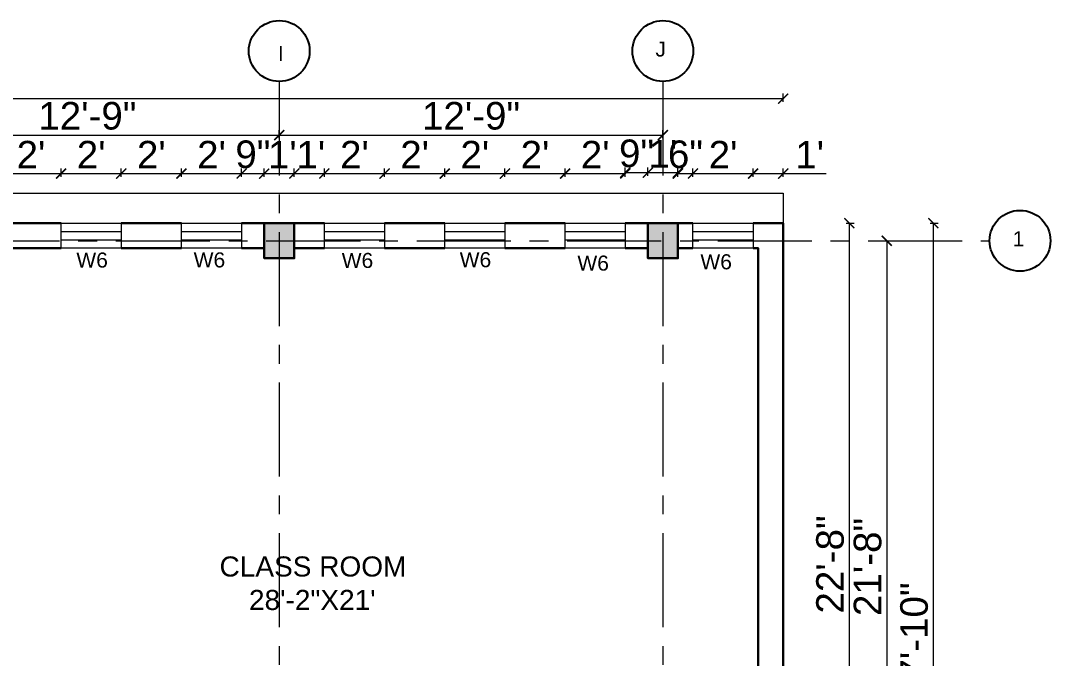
# Model space of a CAD drawing. Header units: inches. Extents: x -6800 to 96653, y -25814 to 17379.
# Drawn here: x 87527.3 to 87938, y -13593 to -13338.9 of the extents above; entities that cross this region are included whole.
import ezdxf

# ---------------------------------------------------------------- set-up
doc = ezdxf.new("R2010")
doc.units = ezdxf.units.IN
doc.header["$MEASUREMENT"] = 0
doc.header["$PDMODE"] = 34
doc.linetypes.add('CENTER', pattern=[2, 1.25, -0.25, 0.25, -0.25])
doc.layers.add('A-Windows', color=7, linetype='Continuous')
for name, color, linetype, lineweight in [('Cent line', 54, 'CENTER', 9), ('Column', 101, 'Continuous', 30), ('dimension', 50, 'Continuous', 20), ('dimension @ 1', 50, 'Continuous', 20), ('Wall', 90, 'Continuous', 30), ('Window', 140, 'Continuous', 13)]:
    doc.layers.add(name, color=color, linetype=linetype, lineweight=lineweight)
doc.styles.get("Standard").update_dxf_attribs({"font": 'arial.ttf'})
doc.dimstyles.get("Standard").update_dxf_attribs({"dimtxt": 7, "dimasz": 4, "dimexe": 2, "dimexo": 2, "dimgap": 2, "dimtad": 1, "dimdec": 0, "dimzin": 0, "dimdsep": 46, "dimlunit": 4, "dimtxsty": 'Standard', "dimblk": 'ARCHTICK', "dimcen": 0.25, "dimclrd": 256, "dimclre": 256, "dimclrt": 256, "dimadec": 0, "dimazin": 0, "dimtfac": 1, "dimtdec": 0, "dimtofl": 0, "dimtmove": 0, "dimatfit": 3, "dimfxl": 1, "dimfxlon": 1, "dimtolj": 1, "dimtzin": 0, "dimlwd": -1, "dimlwe": -1, "dimarcsym": 1})

# ---------------------------------------------------------------- blocks, each defined once
blk = doc.blocks.new('colarch')
at = {"layer": 'Column'}
h = blk.add_hatch(color=256, dxfattribs=at)
h.dxf.hatch_style = 1
h.paths.add_polyline_path([(-6740.22, 498.65), (-6728.22, 498.65), (-6728.22, 512.65), (-6740.22, 512.65)])
blk.add_lwpolyline([(-6740.22, 512.65), (-6728.22, 512.65), (-6728.22, 498.65), (-6740.22, 498.65)], close=True, dxfattribs=at)
blk = doc.blocks.new('_ArchTick')
at = {"color": 0, "linetype": 'ByBlock', "const_width": 0.15}
blk.add_lwpolyline([(-0.5, -0.5), (0.5, 0.5)], dxfattribs=at)
blk = doc.blocks.new('*D2010')
at = {"layer": 'Defpoints', "color": 0, "transparency": 16777216}
for p in [(87543.47, -13399.81), (87519.47, -13419.59), (87543.47, -13419.59)]:
    blk.add_point(p, dxfattribs=at)
at = {"layer": 'dimension', "transparency": 16777216}
for p, q in [((87519.47, -13401.06), (87519.47, -13397.81)), ((87519.47, -13399.81), (87543.47, -13399.81)), ((87543.47, -13401.06), (87543.47, -13397.81))]:
    blk.add_line(p, q, dxfattribs=at)
at = {"layer": 'dimension', "transparency": 16777216, "xscale": 4, "yscale": 4, "zscale": 4, "rotation": 180}
blk.add_blockref('_ArchTick', (87519.47, -13399.81), dxfattribs=at)
at = {"layer": 'dimension', "transparency": 16777216, "xscale": 4, "yscale": 4, "zscale": 4}
blk.add_blockref('_ArchTick', (87543.47, -13399.81), dxfattribs=at)
at = {"layer": 'dimension', "transparency": 16777216, "insert": (87531.47, -13392.29), "char_height": 11, "attachment_point": 5}
blk.add_mtext("\\A1;2'", dxfattribs=at)
blk = doc.blocks.new('*D2011')
at = {"layer": 'Defpoints', "color": 0, "transparency": 16777216}
for p in [(87567.47, -13399.81), (87543.47, -13419.59), (87567.47, -13419.59)]:
    blk.add_point(p, dxfattribs=at)
at = {"layer": 'dimension', "transparency": 16777216}
for p, q in [((87543.47, -13401.06), (87543.47, -13397.81)), ((87543.47, -13399.81), (87567.47, -13399.81)), ((87567.47, -13401.06), (87567.47, -13397.81))]:
    blk.add_line(p, q, dxfattribs=at)
at = {"layer": 'dimension', "transparency": 16777216, "xscale": 4, "yscale": 4, "zscale": 4, "rotation": 180}
blk.add_blockref('_ArchTick', (87543.47, -13399.81), dxfattribs=at)
at = {"layer": 'dimension', "transparency": 16777216, "xscale": 4, "yscale": 4, "zscale": 4}
blk.add_blockref('_ArchTick', (87567.47, -13399.81), dxfattribs=at)
at = {"layer": 'dimension', "transparency": 16777216, "insert": (87555.47, -13392.29), "char_height": 11, "attachment_point": 5}
blk.add_mtext("\\A1;2'", dxfattribs=at)
blk = doc.blocks.new('*D2012')
at = {"layer": 'Defpoints', "color": 0, "transparency": 16777216}
for p in [(87591.47, -13399.81), (87567.47, -13419.59), (87591.47, -13419.59)]:
    blk.add_point(p, dxfattribs=at)
at = {"layer": 'dimension', "transparency": 16777216}
for p, q in [((87567.47, -13401.06), (87567.47, -13397.81)), ((87567.47, -13399.81), (87591.47, -13399.81)), ((87591.47, -13401.06), (87591.47, -13397.81))]:
    blk.add_line(p, q, dxfattribs=at)
at = {"layer": 'dimension', "transparency": 16777216, "xscale": 4, "yscale": 4, "zscale": 4, "rotation": 180}
blk.add_blockref('_ArchTick', (87567.47, -13399.81), dxfattribs=at)
at = {"layer": 'dimension', "transparency": 16777216, "xscale": 4, "yscale": 4, "zscale": 4}
blk.add_blockref('_ArchTick', (87591.47, -13399.81), dxfattribs=at)
at = {"layer": 'dimension', "transparency": 16777216, "insert": (87579.47, -13392.29), "char_height": 11, "attachment_point": 5}
blk.add_mtext("\\A1;2'", dxfattribs=at)
blk = doc.blocks.new('*D2014')
at = {"layer": 'Defpoints', "color": 0, "transparency": 16777216}
for p in [(87615.47, -13399.81), (87591.47, -13419.59), (87615.47, -13419.59)]:
    blk.add_point(p, dxfattribs=at)
at = {"layer": 'dimension', "transparency": 16777216}
for p, q in [((87591.47, -13401.06), (87591.47, -13397.81)), ((87591.47, -13399.81), (87615.47, -13399.81)), ((87615.47, -13401.06), (87615.47, -13397.81))]:
    blk.add_line(p, q, dxfattribs=at)
at = {"layer": 'dimension', "transparency": 16777216, "xscale": 4, "yscale": 4, "zscale": 4, "rotation": 180}
blk.add_blockref('_ArchTick', (87591.47, -13399.81), dxfattribs=at)
at = {"layer": 'dimension', "transparency": 16777216, "xscale": 4, "yscale": 4, "zscale": 4}
blk.add_blockref('_ArchTick', (87615.47, -13399.81), dxfattribs=at)
at = {"layer": 'dimension', "transparency": 16777216, "insert": (87603.47, -13392.29), "char_height": 11, "attachment_point": 5}
blk.add_mtext("\\A1;2'", dxfattribs=at)
blk = doc.blocks.new('*D2022')
at = {"layer": 'Defpoints', "color": 0, "transparency": 16777216}
for p in [(87624.47, -13399.81), (87615.47, -13419.59), (87624.47, -13419.59)]:
    blk.add_point(p, dxfattribs=at)
at = {"layer": 'dimension', "transparency": 16777216}
for p, q in [((87615.47, -13401.06), (87615.47, -13397.81)), ((87615.47, -13399.81), (87624.47, -13399.81)), ((87624.47, -13401.06), (87624.47, -13397.81))]:
    blk.add_line(p, q, dxfattribs=at)
at = {"layer": 'dimension', "transparency": 16777216, "xscale": 4, "yscale": 4, "zscale": 4, "rotation": 180}
blk.add_blockref('_ArchTick', (87615.47, -13399.81), dxfattribs=at)
at = {"layer": 'dimension', "transparency": 16777216, "xscale": 4, "yscale": 4, "zscale": 4}
blk.add_blockref('_ArchTick', (87624.47, -13399.81), dxfattribs=at)
at = {"layer": 'dimension', "transparency": 16777216, "insert": (87619.97, -13392.19), "char_height": 11, "attachment_point": 5}
blk.add_mtext('\\A1;9"', dxfattribs=at)
blk = doc.blocks.new('*D2111')
at = {"layer": 'Defpoints', "color": 0, "transparency": 16777216}
for p in [(87636.47, -13399.81), (87624.47, -13419.59), (87636.47, -13419.59)]:
    blk.add_point(p, dxfattribs=at)
at = {"layer": 'dimension', "transparency": 16777216}
for p, q in [((87624.47, -13401.06), (87624.47, -13397.81)), ((87624.47, -13399.81), (87636.47, -13399.81)), ((87636.47, -13401.06), (87636.47, -13397.81))]:
    blk.add_line(p, q, dxfattribs=at)
at = {"layer": 'dimension', "transparency": 16777216, "xscale": 4, "yscale": 4, "zscale": 4, "rotation": 180}
blk.add_blockref('_ArchTick', (87624.47, -13399.81), dxfattribs=at)
at = {"layer": 'dimension', "transparency": 16777216, "xscale": 4, "yscale": 4, "zscale": 4}
blk.add_blockref('_ArchTick', (87636.47, -13399.81), dxfattribs=at)
at = {"layer": 'dimension', "transparency": 16777216, "insert": (87631.7, -13392.29), "char_height": 11, "attachment_point": 5}
blk.add_mtext("\\A1;1'", dxfattribs=at)
blk = doc.blocks.new('*D2021')
at = {"layer": 'Defpoints', "color": 0, "transparency": 16777216}
for p in [(87648.47, -13399.81), (87636.47, -13419.59), (87648.47, -13419.59)]:
    blk.add_point(p, dxfattribs=at)
at = {"layer": 'dimension', "transparency": 16777216}
for p, q in [((87636.47, -13401.06), (87636.47, -13397.81)), ((87636.47, -13399.81), (87648.47, -13399.81)), ((87648.47, -13401.06), (87648.47, -13397.81))]:
    blk.add_line(p, q, dxfattribs=at)
at = {"layer": 'dimension', "transparency": 16777216, "xscale": 4, "yscale": 4, "zscale": 4, "rotation": 180}
blk.add_blockref('_ArchTick', (87636.47, -13399.81), dxfattribs=at)
at = {"layer": 'dimension', "transparency": 16777216, "xscale": 4, "yscale": 4, "zscale": 4}
blk.add_blockref('_ArchTick', (87648.47, -13399.81), dxfattribs=at)
at = {"layer": 'dimension', "transparency": 16777216, "insert": (87643.06, -13392.29), "char_height": 11, "attachment_point": 5}
blk.add_mtext("\\A1;1'", dxfattribs=at)
blk = doc.blocks.new('*D2020')
at = {"layer": 'Defpoints', "color": 0, "transparency": 16777216}
for p in [(87672.47, -13399.81), (87648.47, -13419.59), (87672.47, -13419.59)]:
    blk.add_point(p, dxfattribs=at)
at = {"layer": 'dimension', "transparency": 16777216}
for p, q in [((87648.47, -13401.06), (87648.47, -13397.81)), ((87648.47, -13399.81), (87672.47, -13399.81)), ((87672.47, -13401.06), (87672.47, -13397.81))]:
    blk.add_line(p, q, dxfattribs=at)
at = {"layer": 'dimension', "transparency": 16777216, "xscale": 4, "yscale": 4, "zscale": 4, "rotation": 180}
blk.add_blockref('_ArchTick', (87648.47, -13399.81), dxfattribs=at)
at = {"layer": 'dimension', "transparency": 16777216, "xscale": 4, "yscale": 4, "zscale": 4}
blk.add_blockref('_ArchTick', (87672.47, -13399.81), dxfattribs=at)
at = {"layer": 'dimension', "transparency": 16777216, "insert": (87660.47, -13392.29), "char_height": 11, "attachment_point": 5}
blk.add_mtext("\\A1;2'", dxfattribs=at)
blk = doc.blocks.new('*D2019')
at = {"layer": 'Defpoints', "color": 0, "transparency": 16777216}
for p in [(87696.47, -13399.81), (87672.47, -13419.59), (87696.47, -13419.59)]:
    blk.add_point(p, dxfattribs=at)
at = {"layer": 'dimension', "transparency": 16777216}
for p, q in [((87672.47, -13401.06), (87672.47, -13397.81)), ((87672.47, -13399.81), (87696.47, -13399.81)), ((87696.47, -13401.06), (87696.47, -13397.81))]:
    blk.add_line(p, q, dxfattribs=at)
at = {"layer": 'dimension', "transparency": 16777216, "xscale": 4, "yscale": 4, "zscale": 4, "rotation": 180}
blk.add_blockref('_ArchTick', (87672.47, -13399.81), dxfattribs=at)
at = {"layer": 'dimension', "transparency": 16777216, "xscale": 4, "yscale": 4, "zscale": 4}
blk.add_blockref('_ArchTick', (87696.47, -13399.81), dxfattribs=at)
at = {"layer": 'dimension', "transparency": 16777216, "insert": (87684.47, -13392.29), "char_height": 11, "attachment_point": 5}
blk.add_mtext("\\A1;2'", dxfattribs=at)
blk = doc.blocks.new('*D2018')
at = {"layer": 'Defpoints', "color": 0, "transparency": 16777216}
for p in [(87720.47, -13399.81), (87696.47, -13419.59), (87720.47, -13419.59)]:
    blk.add_point(p, dxfattribs=at)
at = {"layer": 'dimension', "transparency": 16777216}
for p, q in [((87696.47, -13401.06), (87696.47, -13397.81)), ((87696.47, -13399.81), (87720.47, -13399.81)), ((87720.47, -13401.06), (87720.47, -13397.81))]:
    blk.add_line(p, q, dxfattribs=at)
at = {"layer": 'dimension', "transparency": 16777216, "xscale": 4, "yscale": 4, "zscale": 4, "rotation": 180}
blk.add_blockref('_ArchTick', (87696.47, -13399.81), dxfattribs=at)
at = {"layer": 'dimension', "transparency": 16777216, "xscale": 4, "yscale": 4, "zscale": 4}
blk.add_blockref('_ArchTick', (87720.47, -13399.81), dxfattribs=at)
at = {"layer": 'dimension', "transparency": 16777216, "insert": (87708.47, -13392.29), "char_height": 11, "attachment_point": 5}
blk.add_mtext("\\A1;2'", dxfattribs=at)
blk = doc.blocks.new('*D2017')
at = {"layer": 'Defpoints', "color": 0, "transparency": 16777216}
for p in [(87744.47, -13399.81), (87720.47, -13419.59), (87744.47, -13419.59)]:
    blk.add_point(p, dxfattribs=at)
at = {"layer": 'dimension', "transparency": 16777216}
for p, q in [((87720.47, -13401.06), (87720.47, -13397.81)), ((87720.47, -13399.81), (87744.47, -13399.81)), ((87744.47, -13401.06), (87744.47, -13397.81))]:
    blk.add_line(p, q, dxfattribs=at)
at = {"layer": 'dimension', "transparency": 16777216, "xscale": 4, "yscale": 4, "zscale": 4, "rotation": 180}
blk.add_blockref('_ArchTick', (87720.47, -13399.81), dxfattribs=at)
at = {"layer": 'dimension', "transparency": 16777216, "xscale": 4, "yscale": 4, "zscale": 4}
blk.add_blockref('_ArchTick', (87744.47, -13399.81), dxfattribs=at)
at = {"layer": 'dimension', "transparency": 16777216, "insert": (87732.47, -13392.29), "char_height": 11, "attachment_point": 5}
blk.add_mtext("\\A1;2'", dxfattribs=at)
blk = doc.blocks.new('*D2016')
at = {"layer": 'Defpoints', "color": 0, "transparency": 16777216}
for p in [(87768.47, -13399.81), (87744.47, -13419.59), (87768.47, -13419.59)]:
    blk.add_point(p, dxfattribs=at)
at = {"layer": 'dimension', "transparency": 16777216}
for p, q in [((87744.47, -13401.06), (87744.47, -13397.81)), ((87744.47, -13399.81), (87768.47, -13399.81)), ((87768.47, -13401.06), (87768.47, -13397.81))]:
    blk.add_line(p, q, dxfattribs=at)
at = {"layer": 'dimension', "transparency": 16777216, "xscale": 4, "yscale": 4, "zscale": 4, "rotation": 180}
blk.add_blockref('_ArchTick', (87744.47, -13399.81), dxfattribs=at)
at = {"layer": 'dimension', "transparency": 16777216, "xscale": 4, "yscale": 4, "zscale": 4}
blk.add_blockref('_ArchTick', (87768.47, -13399.81), dxfattribs=at)
at = {"layer": 'dimension', "transparency": 16777216, "insert": (87756.47, -13392.29), "char_height": 11, "attachment_point": 5}
blk.add_mtext("\\A1;2'", dxfattribs=at)
blk = doc.blocks.new('*D2023')
at = {"layer": 'Defpoints', "color": 0, "transparency": 16777216}
for p in [(87777.47, -13399.44), (87768.47, -13419.59), (87777.47, -13419.59)]:
    blk.add_point(p, dxfattribs=at)
at = {"layer": 'dimension', "transparency": 16777216}
for p, q in [((87768.47, -13400.69), (87768.47, -13397.44)), ((87768.47, -13399.44), (87777.47, -13399.44)), ((87777.47, -13400.69), (87777.47, -13397.44))]:
    blk.add_line(p, q, dxfattribs=at)
at = {"layer": 'dimension', "transparency": 16777216, "xscale": 4, "yscale": 4, "zscale": 4, "rotation": 180}
blk.add_blockref('_ArchTick', (87768.47, -13399.44), dxfattribs=at)
at = {"layer": 'dimension', "transparency": 16777216, "xscale": 4, "yscale": 4, "zscale": 4}
blk.add_blockref('_ArchTick', (87777.47, -13399.44), dxfattribs=at)
at = {"layer": 'dimension', "transparency": 16777216, "insert": (87772.97, -13391.82), "char_height": 11, "attachment_point": 5}
blk.add_mtext('\\A1;9"', dxfattribs=at)
blk = doc.blocks.new('*D2027')
at = {"layer": 'Defpoints', "color": 0, "transparency": 16777216}
for p in [(87789.47, -13399.44), (87777.47, -13419.59), (87789.47, -13419.59)]:
    blk.add_point(p, dxfattribs=at)
at = {"layer": 'dimension', "transparency": 16777216}
for p, q in [((87777.47, -13400.69), (87777.47, -13397.44)), ((87777.47, -13399.44), (87789.47, -13399.44)), ((87789.47, -13400.69), (87789.47, -13397.44))]:
    blk.add_line(p, q, dxfattribs=at)
at = {"layer": 'dimension', "transparency": 16777216, "xscale": 4, "yscale": 4, "zscale": 4, "rotation": 180}
blk.add_blockref('_ArchTick', (87777.47, -13399.44), dxfattribs=at)
at = {"layer": 'dimension', "transparency": 16777216, "xscale": 4, "yscale": 4, "zscale": 4}
blk.add_blockref('_ArchTick', (87789.47, -13399.44), dxfattribs=at)
at = {"layer": 'dimension', "transparency": 16777216, "insert": (87783.47, -13391.91), "char_height": 11, "attachment_point": 5}
blk.add_mtext("\\A1;1'", dxfattribs=at)
blk = doc.blocks.new('*D2026')
at = {"layer": 'Defpoints', "color": 0, "transparency": 16777216}
for p in [(87795.47, -13399.81), (87789.47, -13419.59), (87795.47, -13419.59)]:
    blk.add_point(p, dxfattribs=at)
at = {"layer": 'dimension', "transparency": 16777216}
for p, q in [((87789.47, -13401.06), (87789.47, -13397.81)), ((87789.47, -13399.81), (87795.47, -13399.81)), ((87795.47, -13401.06), (87795.47, -13397.81))]:
    blk.add_line(p, q, dxfattribs=at)
at = {"layer": 'dimension', "transparency": 16777216, "xscale": 4, "yscale": 4, "zscale": 4, "rotation": 180}
blk.add_blockref('_ArchTick', (87789.47, -13399.81), dxfattribs=at)
at = {"layer": 'dimension', "transparency": 16777216, "xscale": 4, "yscale": 4, "zscale": 4}
blk.add_blockref('_ArchTick', (87795.47, -13399.81), dxfattribs=at)
at = {"layer": 'dimension', "transparency": 16777216, "insert": (87792.47, -13392.19), "char_height": 11, "attachment_point": 5}
blk.add_mtext('\\A1;6"', dxfattribs=at)
blk = doc.blocks.new('*D2024')
at = {"layer": 'Defpoints', "color": 0, "transparency": 16777216}
for p in [(87819.47, -13399.81), (87795.47, -13419.59), (87819.47, -13419.59)]:
    blk.add_point(p, dxfattribs=at)
at = {"layer": 'dimension', "transparency": 16777216}
for p, q in [((87795.47, -13401.06), (87795.47, -13397.81)), ((87795.47, -13399.81), (87819.47, -13399.81)), ((87819.47, -13401.06), (87819.47, -13397.81))]:
    blk.add_line(p, q, dxfattribs=at)
at = {"layer": 'dimension', "transparency": 16777216, "xscale": 4, "yscale": 4, "zscale": 4, "rotation": 180}
blk.add_blockref('_ArchTick', (87795.47, -13399.81), dxfattribs=at)
at = {"layer": 'dimension', "transparency": 16777216, "xscale": 4, "yscale": 4, "zscale": 4}
blk.add_blockref('_ArchTick', (87819.47, -13399.81), dxfattribs=at)
at = {"layer": 'dimension', "transparency": 16777216, "insert": (87807.47, -13392.29), "char_height": 11, "attachment_point": 5}
blk.add_mtext("\\A1;2'", dxfattribs=at)
blk = doc.blocks.new('*D2025')
at = {"layer": 'Defpoints', "color": 0, "transparency": 16777216}
for p in [(87831.47, -13399.81), (87819.47, -13419.59), (87831.47, -13419.59)]:
    blk.add_point(p, dxfattribs=at)
at = {"layer": 'dimension', "transparency": 16777216}
for p, q in [((87819.47, -13401.06), (87819.47, -13397.81)), ((87819.47, -13399.81), (87831.47, -13399.81)), ((87831.47, -13401.06), (87831.47, -13397.81)), ((87831.47, -13399.81), (87848.56, -13399.81))]:
    blk.add_line(p, q, dxfattribs=at)
at = {"layer": 'dimension', "transparency": 16777216, "xscale": 4, "yscale": 4, "zscale": 4, "rotation": 180}
blk.add_blockref('_ArchTick', (87819.47, -13399.81), dxfattribs=at)
at = {"layer": 'dimension', "transparency": 16777216, "xscale": 4, "yscale": 4, "zscale": 4}
blk.add_blockref('_ArchTick', (87831.47, -13399.81), dxfattribs=at)
at = {"layer": 'dimension', "transparency": 16777216, "insert": (87842.01, -13392.29), "char_height": 11, "attachment_point": 5}
blk.add_mtext("\\A1;1'", dxfattribs=at)
blk = doc.blocks.new('*D2013')
at = {"layer": 'Defpoints', "color": 0, "transparency": 16777216}
for p in [(87630.47, -13384.47), (87477.47, -13426.59), (87630.47, -13426.59)]:
    blk.add_point(p, dxfattribs=at)
at = {"layer": 'dimension', "transparency": 16777216}
for p, q in [((87477.47, -13385.72), (87477.47, -13382.47)), ((87630.47, -13385.72), (87630.47, -13382.47)), ((87477.47, -13384.47), (87630.47, -13384.47))]:
    blk.add_line(p, q, dxfattribs=at)
at = {"layer": 'dimension', "transparency": 16777216, "xscale": 4, "yscale": 4, "zscale": 4, "rotation": 180}
blk.add_blockref('_ArchTick', (87477.47, -13384.47), dxfattribs=at)
at = {"layer": 'dimension', "transparency": 16777216, "xscale": 4, "yscale": 4, "zscale": 4}
blk.add_blockref('_ArchTick', (87630.47, -13384.47), dxfattribs=at)
at = {"layer": 'dimension', "transparency": 16777216, "insert": (87553.97, -13376.85), "char_height": 11, "attachment_point": 5}
blk.add_mtext('\\A1;12\'-9"', dxfattribs=at)
blk = doc.blocks.new('*D2015')
at = {"layer": 'Defpoints', "color": 0, "transparency": 16777216}
for p in [(87783.47, -13384.47), (87630.47, -13426.59), (87783.47, -13426.59)]:
    blk.add_point(p, dxfattribs=at)
at = {"layer": 'dimension', "transparency": 16777216}
for p, q in [((87630.47, -13385.72), (87630.47, -13382.47)), ((87783.47, -13385.72), (87783.47, -13382.47)), ((87630.47, -13384.47), (87783.47, -13384.47))]:
    blk.add_line(p, q, dxfattribs=at)
at = {"layer": 'dimension', "transparency": 16777216, "xscale": 4, "yscale": 4, "zscale": 4, "rotation": 180}
blk.add_blockref('_ArchTick', (87630.47, -13384.47), dxfattribs=at)
at = {"layer": 'dimension', "transparency": 16777216, "xscale": 4, "yscale": 4, "zscale": 4}
blk.add_blockref('_ArchTick', (87783.47, -13384.47), dxfattribs=at)
at = {"layer": 'dimension', "transparency": 16777216, "insert": (87706.97, -13376.85), "char_height": 11, "attachment_point": 5}
blk.add_mtext('\\A1;12\'-9"', dxfattribs=at)
blk = doc.blocks.new('*D1988')
at = {"layer": 'Defpoints', "color": 0, "transparency": 16777216}
for p in [(87831.47, -13369.95), (86594.47, -13407.59), (87831.47, -13419.59)]:
    blk.add_point(p, dxfattribs=at)
at = {"layer": 'dimension', "transparency": 16777216}
for p, q in [((86594.47, -13371.2), (86594.47, -13367.95)), ((86594.47, -13369.95), (87831.47, -13369.95)), ((87831.47, -13371.2), (87831.47, -13367.95))]:
    blk.add_line(p, q, dxfattribs=at)
at = {"layer": 'dimension', "transparency": 16777216, "xscale": 4, "yscale": 4, "zscale": 4, "rotation": 180}
blk.add_blockref('_ArchTick', (86594.47, -13369.95), dxfattribs=at)
at = {"layer": 'dimension', "transparency": 16777216, "xscale": 4, "yscale": 4, "zscale": 4}
blk.add_blockref('_ArchTick', (87831.47, -13369.95), dxfattribs=at)
at = {"layer": 'dimension', "transparency": 16777216, "insert": (87212.97, -13362.33), "char_height": 11, "attachment_point": 5}
blk.add_mtext('\\A1;103\'-1"', dxfattribs=at)
blk = doc.blocks.new('*D2030')
at = {"layer": 'Defpoints', "color": 0, "transparency": 16777216}
for p in [(87831.47, -13419.59), (87831.47, -13691.59), (87857.8, -13691.59)]:
    blk.add_point(p, dxfattribs=at)
at = {"layer": 'dimension', "transparency": 16777216}
for p, q in [((87856.55, -13419.59), (87859.8, -13419.59)), ((87857.8, -13419.59), (87857.8, -13691.59)), ((87856.55, -13691.59), (87859.8, -13691.59))]:
    blk.add_line(p, q, dxfattribs=at)
at = {"layer": 'dimension', "transparency": 16777216, "xscale": 4, "yscale": 4, "zscale": 4}
for p, rotation in [((87857.8, -13419.59), 90), ((87857.8, -13691.59), 270)]:
    blk.add_blockref('_ArchTick', p, dxfattribs=dict(at, rotation=rotation))
at = {"layer": 'dimension', "transparency": 16777216, "insert": (87850.18, -13555.59), "char_height": 11, "attachment_point": 5, "rotation": 90}
blk.add_mtext('\\A1;22\'-8"', dxfattribs=at)
blk = doc.blocks.new('*D2029')
at = {"layer": 'Defpoints', "color": 0, "transparency": 16777216}
for p in [(87783.47, -13426.59), (87783.47, -13686.59), (87872.75, -13686.59)]:
    blk.add_point(p, dxfattribs=at)
at = {"layer": 'dimension', "transparency": 16777216}
for p, q in [((87871.5, -13426.59), (87874.75, -13426.59)), ((87872.75, -13426.59), (87872.75, -13686.59)), ((87871.5, -13686.59), (87874.75, -13686.59))]:
    blk.add_line(p, q, dxfattribs=at)
at = {"layer": 'dimension', "transparency": 16777216, "xscale": 4, "yscale": 4, "zscale": 4}
for p, rotation in [((87872.75, -13426.59), 90), ((87872.75, -13686.59), 270)]:
    blk.add_blockref('_ArchTick', p, dxfattribs=dict(at, rotation=rotation))
at = {"layer": 'dimension', "transparency": 16777216, "insert": (87865.14, -13556.59), "char_height": 11, "attachment_point": 5, "rotation": 90}
blk.add_mtext('\\A1;21\'-8"', dxfattribs=at)
blk = doc.blocks.new('*D2028')
at = {"layer": 'Defpoints', "color": 0, "transparency": 16777216}
for p in [(87831.47, -13419.59), (87831.47, -13753.59), (87891.3, -13753.59)]:
    blk.add_point(p, dxfattribs=at)
at = {"layer": 'dimension', "transparency": 16777216}
for p, q in [((87890.05, -13419.59), (87893.3, -13419.59)), ((87891.3, -13419.59), (87891.3, -13753.59)), ((87890.05, -13753.59), (87893.3, -13753.59))]:
    blk.add_line(p, q, dxfattribs=at)
at = {"layer": 'dimension', "transparency": 16777216, "xscale": 4, "yscale": 4, "zscale": 4}
for p, rotation in [((87891.3, -13419.59), 90), ((87891.3, -13753.59), 270)]:
    blk.add_blockref('_ArchTick', p, dxfattribs=dict(at, rotation=rotation))
at = {"layer": 'dimension', "transparency": 16777216, "insert": (87883.69, -13586.59), "char_height": 11, "attachment_point": 5, "rotation": 90}
blk.add_mtext('\\A1;27\'-10"', dxfattribs=at)

msp = doc.modelspace()

# ---------------------------------------------------------------- linework, layer by layer
at = {"transparency": 33554651}
for centre in [(87630.47, -13350.98), (87783.47, -13350.98), (87925.89, -13426.59)]:
    msp.add_circle(centre, 12.12, dxfattribs=at)
at = {"layer": 'Cent line', "ltscale": 30, "transparency": 33554643}
for p, q in [((87630.47, -13363.1), (87630.47, -13847.21)), ((87783.47, -13363.1), (87783.47, -13847.21)), ((86545.32, -13426.59), (87913.76, -13426.59))]:
    msp.add_line(p, q, dxfattribs=at)
at = {"layer": 'dimension', "transparency": 33554651}
msp.add_lwpolyline([(86594.47, -13407.59), (87831.47, -13407.59), (87831.47, -13753.59), (86594.47, -13753.59)], close=True, dxfattribs=at)
at = {"layer": 'Wall', "transparency": 33554651}
for p, q in [((87519.47, -13419.59), (87543.47, -13419.59)), ((87567.47, -13419.59), (87591.47, -13419.59)), ((87615.47, -13419.59), (87624.47, -13419.59)), ((87636.47, -13419.59), (87648.47, -13419.59)), ((87672.47, -13419.59), (87696.47, -13419.59)), ((87720.47, -13419.59), (87744.47, -13419.59)), ((87768.47, -13419.59), (87777.47, -13419.59)), ((87789.47, -13419.59), (87795.47, -13419.59)), ((87519.47, -13429.59), (87543.47, -13429.59)), ((87567.47, -13429.59), (87591.47, -13429.59)), ((87615.47, -13429.59), (87624.47, -13429.59)), ((87636.47, -13429.59), (87648.47, -13429.59)), ((87672.47, -13429.59), (87696.47, -13429.59)), ((87720.47, -13429.59), (87744.47, -13429.59)), ((87768.47, -13429.59), (87777.47, -13429.59)), ((87789.47, -13429.59), (87795.47, -13429.59))]:
    msp.add_line(p, q, dxfattribs=at)
for points in [[(87819.47, -13419.59), (87831.47, -13419.59), (87831.47, -13753.59), (86594.47, -13753.59), (86594.47, -13407.59), (86612.47, -13407.59)], [(87819.47, -13429.59), (87821.47, -13429.59), (87821.47, -13681.59), (87789.47, -13681.59)]]:
    msp.add_lwpolyline(points, dxfattribs=at)
at = {"layer": 'Window', "transparency": 33554651}
for p, q in [((87543.47, -13422.92), (87567.47, -13422.92)), ((87591.47, -13422.92), (87615.47, -13422.92)), ((87648.47, -13422.92), (87672.47, -13422.92)), ((87696.47, -13422.92), (87720.47, -13422.92)), ((87744.47, -13422.92), (87768.47, -13422.92)), ((87795.47, -13422.92), (87819.47, -13422.92)), ((87543.47, -13426.26), (87567.47, -13426.26)), ((87591.47, -13426.26), (87615.47, -13426.26)), ((87648.47, -13426.26), (87672.47, -13426.26)), ((87696.47, -13426.26), (87720.47, -13426.26)), ((87744.47, -13426.26), (87768.47, -13426.26)), ((87795.47, -13426.26), (87819.47, -13426.26))]:
    msp.add_line(p, q, dxfattribs=at)
for points in [[(87543.47, -13419.59), (87567.47, -13419.59), (87567.47, -13429.59), (87543.47, -13429.59)], [(87591.47, -13419.59), (87615.47, -13419.59), (87615.47, -13429.59), (87591.47, -13429.59)], [(87648.47, -13419.59), (87672.47, -13419.59), (87672.47, -13429.59), (87648.47, -13429.59)], [(87696.47, -13419.59), (87720.47, -13419.59), (87720.47, -13429.59), (87696.47, -13429.59)], [(87744.47, -13419.59), (87768.47, -13419.59), (87768.47, -13429.59), (87744.47, -13429.59)], [(87795.47, -13419.59), (87819.47, -13419.59), (87819.47, -13429.59), (87795.47, -13429.59)]]:
    msp.add_lwpolyline(points, close=True, dxfattribs=at)

# ---------------------------------------------------------------- block references
at = {"layer": 'Wall', "transparency": 33554651}
for p in [(94364.69, -13932.24), (94517.69, -13932.24)]:
    msp.add_blockref('colarch', p, dxfattribs=at)

# ---------------------------------------------------------------- texts
at = {"transparency": 33554651, "char_height": 6, "attachment_point": 1}
for s, insert in [('J', (87780.51, -13347.18)), ('I', (87629.95, -13349.01)), ('1', (87922.93, -13422.8))]:
    msp.add_mtext_dynamic_manual_height_columns(s, width=837.6015, gutter_width=65.57, heights=[0], dxfattribs=dict(at, insert=insert))
at = {"transparency": 33554651, "char_height": 6, "width": 837.6015, "attachment_point": 1}
for insert in [(87549.56, -13431.27), (87596.34, -13431.22), (87655.39, -13431.43), (87702.44, -13431.15), (87749.38, -13432.49), (87798.43, -13431.97)]:
    msp.add_mtext('W6', dxfattribs=dict(at, insert=insert))
at = {"layer": 'A-Windows', "ltscale": 10, "transparency": 33554687, "insert": (87224.43, -13552.4), "char_height": 8, "attachment_point": 1}
msp.add_mtext_dynamic_manual_height_columns('\\pi382.2414;CLASS ROOM\\P\\pi393.98219;28\'-2"X21\'', width=837.6015, gutter_width=65.57, heights=[0], dxfattribs=at)

# ---------------------------------------------------------------- dimensions: what is measured, and where the dimension line sits
at = {"layer": 'dimension @ 1', "transparency": 33554651}
for base, p1, p2, picture, middle in [((87831.47, -13369.95), (86594.47, -13407.59), (87831.47, -13419.59), '*D1988', (87212.97, -13362.33)), ((87630.47, -13384.47), (87477.47, -13426.59), (87630.47, -13426.59), '*D2013', (87553.97, -13376.85)), ((87783.47, -13384.47), (87630.47, -13426.59), (87783.47, -13426.59), '*D2015', (87706.97, -13376.85)), ((87543.47, -13399.81), (87519.47, -13419.59), (87543.47, -13419.59), '*D2010', (87531.47, -13392.29)), ((87567.47, -13399.81), (87543.47, -13419.59), (87567.47, -13419.59), '*D2011', (87555.47, -13392.29)), ((87591.47, -13399.81), (87567.47, -13419.59), (87591.47, -13419.59), '*D2012', (87579.47, -13392.29)), ((87615.47, -13399.81), (87591.47, -13419.59), (87615.47, -13419.59), '*D2014', (87603.47, -13392.29)), ((87672.47, -13399.81), (87648.47, -13419.59), (87672.47, -13419.59), '*D2020', (87660.47, -13392.29)), ((87696.47, -13399.81), (87672.47, -13419.59), (87696.47, -13419.59), '*D2019', (87684.47, -13392.29)), ((87720.47, -13399.81), (87696.47, -13419.59), (87720.47, -13419.59), '*D2018', (87708.47, -13392.29)), ((87744.47, -13399.81), (87720.47, -13419.59), (87744.47, -13419.59), '*D2017', (87732.47, -13392.29)), ((87768.47, -13399.81), (87744.47, -13419.59), (87768.47, -13419.59), '*D2016', (87756.47, -13392.29)), ((87819.47, -13399.81), (87795.47, -13419.59), (87819.47, -13419.59), '*D2024', (87807.47, -13392.29)), ((87831.47, -13399.81), (87819.47, -13419.59), (87831.47, -13419.59), '*D2025', (87842.01, -13392.29))]:
    dim = msp.add_linear_dim(base=base, p1=p1, p2=p2, dimstyle='Standard', override={"dimscale": 1, "dimtxt": 11, "dimtix": 0, "dimtofl": 0, "dimtmove": 0, "dimatfit": 3, "dimfxl": 1.25}, dxfattribs=at)
    dim.commit()
    dim.dimension.update_dxf_attribs({"geometry": picture, "text_midpoint": middle})
for base, p1, p2, picture, middle in [((87624.47, -13399.81), (87615.47, -13419.59), (87624.47, -13419.59), '*D2022', (87619.97, -13399.81)), ((87636.47, -13399.81), (87624.47, -13419.59), (87636.47, -13419.59), '*D2111', (87631.7, -13399.81)), ((87648.47, -13399.81), (87636.47, -13419.59), (87648.47, -13419.59), '*D2021', (87643.06, -13399.81)), ((87777.47, -13399.44), (87768.47, -13419.59), (87777.47, -13419.59), '*D2023', (87772.97, -13399.44)), ((87789.47, -13399.44), (87777.47, -13419.59), (87789.47, -13419.59), '*D2027', (87783.47, -13399.44)), ((87795.47, -13399.81), (87789.47, -13419.59), (87795.47, -13419.59), '*D2026', (87792.47, -13399.81))]:
    dim = msp.add_linear_dim(base=base, p1=p1, p2=p2, dimstyle='Standard', override={"dimscale": 1, "dimtxt": 11, "dimtix": 0, "dimtofl": 0, "dimtmove": 0, "dimatfit": 3, "dimfxl": 1.25}, dxfattribs=at)
    dim.commit()
    dim.dimension.update_dxf_attribs({"geometry": picture, "text_midpoint": middle, "dimtype": 160})
for base, p1, p2, picture, middle in [((87857.8, -13691.59), (87831.47, -13419.59), (87831.47, -13691.59), '*D2030', (87850.18, -13555.59)), ((87891.3, -13753.59), (87831.47, -13419.59), (87831.47, -13753.59), '*D2028', (87883.69, -13586.59)), ((87872.75, -13686.59), (87783.47, -13426.59), (87783.47, -13686.59), '*D2029', (87865.14, -13556.59))]:
    dim = msp.add_linear_dim(base=base, p1=p1, p2=p2, angle=90, dimstyle='Standard', override={"dimscale": 1, "dimtxt": 11, "dimtix": 0, "dimtofl": 0, "dimtmove": 0, "dimatfit": 3, "dimfxl": 1.25}, dxfattribs=at)
    dim.commit()
    dim.dimension.update_dxf_attribs({"geometry": picture, "text_midpoint": middle})

doc.saveas('drawing.dxf')
